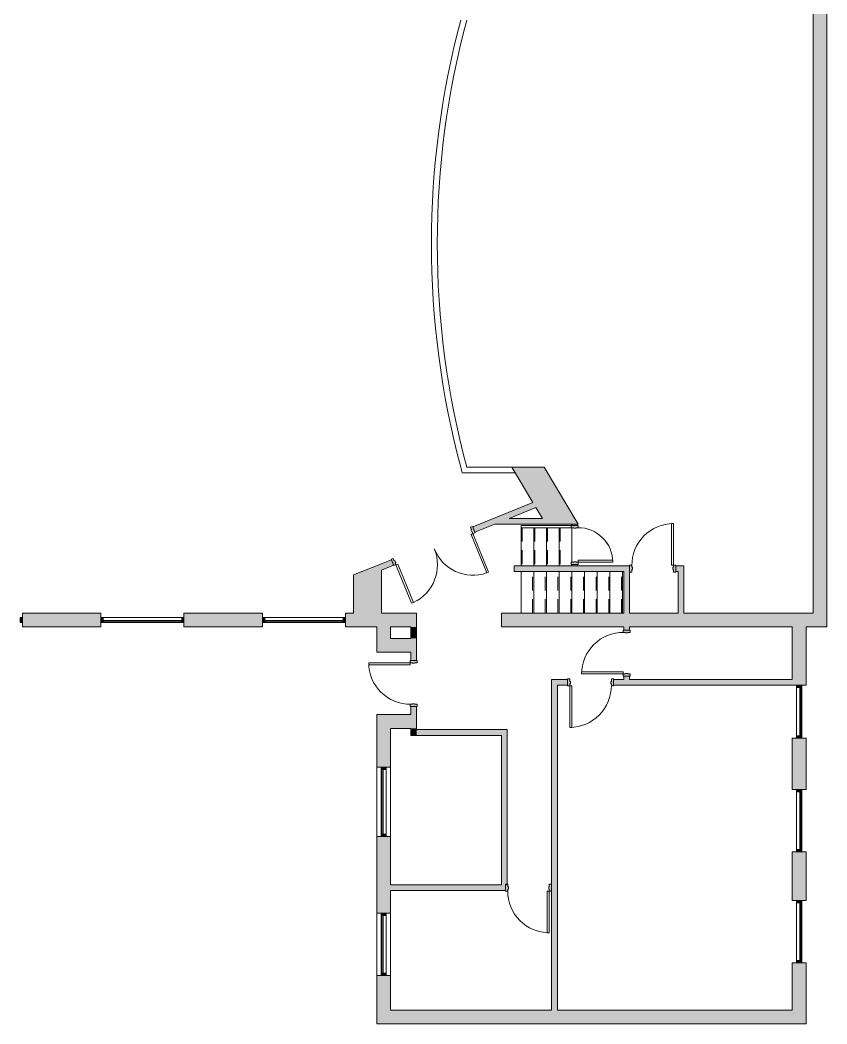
# Model space of a CAD drawing. Header units: inches. Extents: x -332 to 1064, y -1187 to 169.
# Drawn here: x 365 to 1064, y -1187 to -318 of the extents above; entities that cross this region are included whole.
import ezdxf

# ---------------------------------------------------------------- set-up
doc = ezdxf.new("R2010")
doc.units = ezdxf.units.IN
doc.header["$MEASUREMENT"] = 0
doc.linetypes.add('Overhead', pattern=[19.5, 12, -7.5])
for name, color, linetype, lineweight in [('A-DOOR', 31, 'Continuous', 9), ('A-DOOR-FRAM', 31, 'Continuous', 9), ('A-GLAZ-CURT', 52, 'Continuous', 9), ('A-GLAZ-CWMG', 51, 'Continuous', 9), ('A-WALL', 113, 'Continuous', 9), ('A-WALL-PATT', 111, 'Continuous', 9), ('I-WALL', 2, 'Continuous', 9), ('S-STRS', 31, 'Continuous', 9)]:
    doc.layers.add(name, color=color, linetype=linetype, lineweight=lineweight)

# ---------------------------------------------------------------- blocks, each defined once
blk = doc.blocks.new('Door-Single_CE_ - HM Door-2_ HM Frame-5154294-LEVEL 1')
at = {"layer": 'A-DOOR-FRAM'}
h = blk.add_hatch(color=253, dxfattribs=at)
h.paths.add_polyline_path([(18, -3), (20, -3), (20, 3), (18, 3), (18, 0.75), (17.5, 0.75), (17.5, -1.25), (18, -1.25)])
h.paths.add_polyline_path([(-18, -3), (-18, -1.25), (-17.5, -1.25), (-17.5, 0.75), (-18, 0.75), (-18, 3), (-20, 3), (-20, -3)])
at = {"layer": 'A-DOOR', "color": 8, "lineweight": 15}
for p, q in [((16.25, -39), (16.25, -3)), ((18, -3), (16.25, -3)), ((18, -3), (18, -39)), ((18, -39), (16.25, -39))]:
    blk.add_line(p, q, dxfattribs=at)
at = {"layer": 'A-DOOR', "color": 253}
blk.add_arc((18, -3), 36, 179.5, 270, dxfattribs=at)
blk.add_arc((18, -3), 36, 179.5, 270, dxfattribs=at)
blk.add_arc((18, -3), 36, 179.5, 270, dxfattribs=at)
blk.add_arc((18, -3), 36, 179.5, 270, dxfattribs=at)
at = {"layer": 'A-DOOR-FRAM', "color": 8, "lineweight": 15}
for p, q in [((-20, 3), (-18, 3)), ((-20, -3), (-20, 3)), ((-18, 3), (-18, 0.75)), ((-18, 0.75), (-17.5, 0.75)), ((-17.5, 0.75), (-17.5, -1.25)), ((17.5, 0.75), (18, 0.75)), ((17.5, -1.25), (17.5, 0.75)), ((18, 3), (20, 3)), ((18, 0.75), (18, 3)), ((20, 3), (20, -3)), ((-18, -3), (-20, -3)), ((-18, -1.25), (-18, -3)), ((-17.5, -1.25), (-18, -1.25)), ((18, -1.25), (17.5, -1.25)), ((18, -3), (18, -1.25)), ((20, -3), (18, -3))]:
    blk.add_line(p, q, dxfattribs=at)
blk = doc.blocks.new('Door-Single_CE_ - HM Door-2_ HM Frame-5154214-LEVEL 1')
at = {"layer": 'A-DOOR-FRAM'}
h = blk.add_hatch(color=253, dxfattribs=at)
h.paths.add_polyline_path([(-20, 3), (-20, -3), (-18, -3), (-18, -0.75), (-17.5, -0.75), (-17.5, 1.25), (-18, 1.25), (-18, 3)])
h.paths.add_polyline_path([(20, 3), (18, 3), (18, 1.25), (17.5, 1.25), (17.5, -0.75), (18, -0.75), (18, -3), (20, -3), (20, 1.25)])
at = {"layer": 'A-DOOR', "color": 8, "lineweight": 15}
for p, q in [((18, 39), (16.25, 39)), ((16.25, 39), (16.25, 3)), ((18, 3), (18, 39)), ((18, 3), (16.25, 3))]:
    blk.add_line(p, q, dxfattribs=at)
at = {"layer": 'A-DOOR', "color": 253}
blk.add_arc((18, 3), 36, 90, 180.5, dxfattribs=at)
blk.add_arc((18, 3), 36, 90, 180.5, dxfattribs=at)
blk.add_arc((18, 3), 36, 90, 180.5, dxfattribs=at)
blk.add_arc((18, 3), 36, 90, 180.5, dxfattribs=at)
at = {"layer": 'A-DOOR-FRAM', "color": 8, "lineweight": 15}
for p, q in [((-18, 3), (-20, 3)), ((-20, 3), (-20, -3)), ((-18, 1.25), (-18, 3)), ((-17.5, 1.25), (-18, 1.25)), ((-17.5, -0.75), (-17.5, 1.25)), ((18, 1.25), (17.5, 1.25)), ((17.5, 1.25), (17.5, -0.75)), ((20, 3), (18, 3)), ((18, 3), (18, 1.25)), ((20, -3), (20, 3)), ((-20, -3), (-18, -3)), ((-18, -3), (-18, -0.75)), ((-18, -0.75), (-17.5, -0.75)), ((17.5, -0.75), (18, -0.75)), ((18, -0.75), (18, -3)), ((18, -3), (20, -3))]:
    blk.add_line(p, q, dxfattribs=at)
blk = doc.blocks.new('Door-Single_CE_ - HM Door-2_ HM Frame-V1-LEVEL 1')
at = {"layer": 'A-DOOR-FRAM'}
h = blk.add_hatch(color=253, dxfattribs=at)
h.paths.add_polyline_path([(20, 0.75), (20, 3), (18, 3), (18, 0.75), (17.5, 0.75), (17.5, -1.25), (18, -1.25), (18, -3), (20, -3), (20, -1.25)])
h.paths.add_polyline_path([(-17.5, -1.25), (-17.5, 0.75), (-18, 0.75), (-18, 3), (-20, 3), (-20, -3), (-18, -3), (-18, -1.25)])
at = {"layer": 'A-DOOR', "color": 8, "lineweight": 15}
for p, q in [((16.25, -39), (16.25, -3)), ((18, -3), (16.25, -3)), ((18, -3), (18, -39)), ((18, -39), (16.25, -39))]:
    blk.add_line(p, q, dxfattribs=at)
at = {"layer": 'A-DOOR', "color": 253}
blk.add_arc((18, -3), 36, 179.5, 270, dxfattribs=at)
blk.add_arc((18, -3), 36, 179.5, 270, dxfattribs=at)
blk.add_arc((18, -3), 36, 179.5, 270, dxfattribs=at)
blk.add_arc((18, -3), 36, 179.5, 270, dxfattribs=at)
at = {"layer": 'A-DOOR-FRAM', "color": 8, "lineweight": 15}
for p, q in [((-20, 3), (-18, 3)), ((-20, -3), (-20, 3)), ((-18, 3), (-18, 0.75)), ((-18, 0.75), (-17.5, 0.75)), ((-17.5, 0.75), (-17.5, -1.25)), ((17.5, 0.75), (18, 0.75)), ((17.5, -1.25), (17.5, 0.75)), ((18, 3), (20, 3)), ((18, 0.75), (18, 3)), ((20, 3), (20, -3)), ((-18, -3), (-20, -3)), ((-18, -1.25), (-18, -3)), ((-17.5, -1.25), (-18, -1.25)), ((18, -1.25), (17.5, -1.25)), ((18, -3), (18, -1.25)), ((20, -3), (18, -3))]:
    blk.add_line(p, q, dxfattribs=at)
blk = doc.blocks.new('Door-Single_CE_ - HM Door-2_ HM Frame-V2-LEVEL 1')
at = {"layer": 'A-DOOR-FRAM'}
h = blk.add_hatch(color=253, dxfattribs=at)
h.paths.add_polyline_path([(20, -3), (20, 3), (18, 3), (18, 1.25), (17.5, 1.25), (17.5, -0.75), (18, -0.75), (18, -3)])
h.paths.add_polyline_path([(-18, -3), (-18, -0.75), (-17.5, -0.75), (-17.5, 1.25), (-18, 1.25), (-18, 3), (-20, 3), (-20, -3)])
at = {"layer": 'A-DOOR', "color": 8, "lineweight": 15}
for p, q in [((18, 39), (16.25, 39)), ((16.25, 39), (16.25, 3)), ((18, 3), (18, 39)), ((18, 3), (16.25, 3))]:
    blk.add_line(p, q, dxfattribs=at)
at = {"layer": 'A-DOOR', "color": 253}
blk.add_arc((18, 3), 36, 90, 180.5, dxfattribs=at)
blk.add_arc((18, 3), 36, 90, 180.5, dxfattribs=at)
blk.add_arc((18, 3), 36, 90, 180.5, dxfattribs=at)
blk.add_arc((18, 3), 36, 90, 180.5, dxfattribs=at)
at = {"layer": 'A-DOOR-FRAM', "color": 8, "lineweight": 15}
for p, q in [((-18, 3), (-20, 3)), ((-20, 3), (-20, -3)), ((-18, 1.25), (-18, 3)), ((-17.5, 1.25), (-18, 1.25)), ((-17.5, -0.75), (-17.5, 1.25)), ((18, 1.25), (17.5, 1.25)), ((17.5, 1.25), (17.5, -0.75)), ((20, 3), (18, 3)), ((18, 3), (18, 1.25)), ((20, -3), (20, 3)), ((-20, -3), (-18, -3)), ((-18, -3), (-18, -0.75)), ((-18, -0.75), (-17.5, -0.75)), ((17.5, -0.75), (18, -0.75)), ((18, -0.75), (18, -3)), ((18, -3), (20, -3))]:
    blk.add_line(p, q, dxfattribs=at)
blk = doc.blocks.new('Door-Double_CE_ - HM Door-2_ HM Frame-5156790-LEVEL 1')
at = {"layer": 'A-DOOR-FRAM'}
h = blk.add_hatch(color=253, dxfattribs=at)
h.paths.add_polyline_path([(38, 3), (36, 3), (36, 1.25), (35.5, 1.25), (35.5, -0.75), (36, -0.75), (36, -3), (38, -3), (38, 0.44)])
h.paths.add_polyline_path([(-36, 3), (-38, 3), (-38, -3), (-36, -3), (-36, -0.75), (-35.5, -0.75), (-35.5, 1.25), (-36, 1.25), (-36, 2.19)])
at = {"layer": 'A-DOOR', "color": 253}
for p, q in [((-34.25, 39), (-36, 39)), ((-36, 39), (-36, 3)), ((-34.25, 3), (-34.25, 39)), ((36, 39), (34.25, 39)), ((34.25, 39), (34.25, 3)), ((36, 3), (36, 39)), ((-36, 3), (-34.25, 3)), ((34.25, 3), (36, 3))]:
    blk.add_line(p, q, dxfattribs=at)
for centre, start, end in [((-36, 3), 359.5, 87.19661), ((36, 3), 92.78996, 180.5)]:
    blk.add_arc(centre, 36, start, end, dxfattribs=at)
at = {"layer": 'A-DOOR-FRAM', "color": 8, "lineweight": 15}
for p, q in [((-36, 3), (-38, 3)), ((-38, 3), (-38, -3)), ((-36, 1.25), (-36, 3)), ((-35.5, 1.25), (-36, 1.25)), ((-35.5, -0.75), (-35.5, 1.25)), ((36, 1.25), (35.5, 1.25)), ((35.5, 1.25), (35.5, -0.75)), ((38, 3), (36, 3)), ((36, 3), (36, 1.25)), ((38, -3), (38, 3)), ((-38, -3), (-36, -3)), ((-36, -3), (-36, -0.75)), ((-36, -0.75), (-35.5, -0.75)), ((35.5, -0.75), (36, -0.75)), ((36, -0.75), (36, -3)), ((36, -3), (38, -3))]:
    blk.add_line(p, q, dxfattribs=at)
blk = doc.blocks.new('System Panel - zGlazed-5162313-LEVEL 1')
at = {"layer": 'A-GLAZ-CURT'}
blk.add_hatch(color=253, dxfattribs=at).paths.add_polyline_path([(-25, 0.5), (25, 0.5), (25, 1.5), (-25, 1.5)])
at = {"layer": 'A-GLAZ-CURT', "color": 8, "lineweight": 15}
for p, q in [((25, 1.5), (-25, 1.5)), ((-25, 1.5), (-25, 0.5)), ((-25, 0.5), (25, 0.5)), ((25, 0.5), (25, 1.5))]:
    blk.add_line(p, q, dxfattribs=at)
blk = doc.blocks.new('Rectangular Mullion - 4 1_2_ x 2_ Rectangular_CE_-5162133-LEVEL 1')
at = {"layer": 'A-GLAZ-CWMG', "color": 253}
for p, q in [((678.17, -1093.48), (678.17, -1143.48)), ((682.67, -1093.48), (682.67, -1143.48))]:
    blk.add_line(p, q, dxfattribs=at)
blk = doc.blocks.new('Rectangular Mullion - 4 1_2_ x 2_ Rectangular_CE_-5162314-LEVEL 1')
at = {"layer": 'A-GLAZ-CWMG'}
blk.add_hatch(color=253, dxfattribs=at).paths.add_polyline_path([(-2, 2.25), (0, 2.25), (0, -2.25), (-2, -2.25)])
at = {"layer": 'A-GLAZ-CWMG', "color": 8, "lineweight": 15}
for p, q in [((-2, 2.25), (0, 2.25)), ((-2, -2.25), (-2, 2.25)), ((0, 2.25), (0, -2.25)), ((0, -2.25), (-2, -2.25))]:
    blk.add_line(p, q, dxfattribs=at)
blk = doc.blocks.new('Rectangular Mullion - 4 1_2_ x 2_ Rectangular_CE_-5162315-LEVEL 1')
at = {"layer": 'A-GLAZ-CWMG'}
blk.add_hatch(color=253, dxfattribs=at).paths.add_polyline_path([(0, 2.25), (-2, 2.25), (-2, -2.25), (0, -2.25)])
at = {"layer": 'A-GLAZ-CWMG', "color": 8, "lineweight": 15}
for p, q in [((0, 2.25), (-2, 2.25)), ((-2, 2.25), (-2, -2.25)), ((0, -2.25), (0, 2.25)), ((-2, -2.25), (0, -2.25))]:
    blk.add_line(p, q, dxfattribs=at)
blk = doc.blocks.new('System Panel - zGlazed-5162316-LEVEL 1')
at = {"layer": 'A-GLAZ-CURT'}
blk.add_hatch(color=253, dxfattribs=at).paths.add_polyline_path([(-28, 0.5), (28, 0.5), (28, 1.5), (-28, 1.5)])
at = {"layer": 'A-GLAZ-CURT', "color": 8, "lineweight": 15}
for p, q in [((28, 1.5), (-28, 1.5)), ((-28, 1.5), (-28, 0.5)), ((-28, 0.5), (28, 0.5)), ((28, 0.5), (28, 1.5))]:
    blk.add_line(p, q, dxfattribs=at)
blk = doc.blocks.new('Rectangular Mullion - 4 1_2_ x 2_ Rectangular_CE_-5162222-LEVEL 1')
at = {"layer": 'A-GLAZ-CWMG', "color": 253}
for p, q in [((678.17, -966.98), (678.17, -1022.98)), ((682.67, -966.98), (682.67, -1022.98))]:
    blk.add_line(p, q, dxfattribs=at)
blk = doc.blocks.new('Door-Single_CE_ - HM Door-2_ HM Frame-5172119-LEVEL 1')
at = {"layer": 'A-DOOR-FRAM'}
h = blk.add_hatch(color=253, dxfattribs=at)
h.paths.add_polyline_path([(17, 1.25), (17, 3), (15, 3), (15, 1.25), (14.5, 1.25), (14.5, -0.75), (15, -0.75), (15, -3), (17, -3), (17, 0.44)])
h.paths.add_polyline_path([(-14.5, 0.44), (-14.5, 1.25), (-15, 1.25), (-15, 3), (-17, 3), (-17, -3), (-15, -3), (-15, -0.75), (-14.5, -0.75)])
at = {"layer": 'A-DOOR', "color": 8, "lineweight": 15}
for p, q in [((15, 33), (13.25, 33)), ((13.25, 33), (13.25, 3)), ((15, 3), (15, 33)), ((15, 3), (13.25, 3))]:
    blk.add_line(p, q, dxfattribs=at)
at = {"layer": 'A-DOOR', "color": 253}
for end in [180.5, 180.5, 180.54772, 180.54772]:
    blk.add_arc((15, 3), 30, 90, end, dxfattribs=at)
at = {"layer": 'A-DOOR-FRAM', "color": 8, "lineweight": 15}
for p, q in [((-15, 3), (-17, 3)), ((-17, 3), (-17, -3)), ((-15, 1.25), (-15, 3)), ((-14.5, 1.25), (-15, 1.25)), ((-14.5, -0.75), (-14.5, 1.25)), ((15, 1.25), (14.5, 1.25)), ((14.5, 1.25), (14.5, -0.75)), ((17, 3), (15, 3)), ((15, 3), (15, 1.25)), ((17, -3), (17, 3)), ((-17, -3), (-15, -3)), ((-15, -3), (-15, -0.75)), ((-15, -0.75), (-14.5, -0.75)), ((14.5, -0.75), (15, -0.75)), ((15, -0.75), (15, -3)), ((15, -3), (17, -3))]:
    blk.add_line(p, q, dxfattribs=at)
blk = doc.blocks.new('System Panel - zGlazed-5176584-LEVEL 1')
at = {"layer": 'A-GLAZ-CURT'}
blk.add_hatch(color=253, dxfattribs=at).paths.add_polyline_path([(-34, 1.5), (-34, 0.5), (34, 0.5), (34, 1.5)])
at = {"layer": 'A-GLAZ-CURT', "color": 8, "lineweight": 15}
for p, q in [((34, 1.5), (-34, 1.5)), ((-34, 1.5), (-34, 0.5)), ((-34, 0.5), (34, 0.5)), ((34, 0.5), (34, 1.5))]:
    blk.add_line(p, q, dxfattribs=at)
blk = doc.blocks.new('Rectangular Mullion - 4 1_2_ x 2_ Rectangular_CE_-5176583-LEVEL 1')
at = {"layer": 'A-GLAZ-CWMG', "color": 253}
for p, q in [((577.42, -835.23), (645.42, -835.23)), ((577.42, -839.73), (645.42, -839.73))]:
    blk.add_line(p, q, dxfattribs=at)
blk = doc.blocks.new('Rectangular Mullion - 4 1_2_ x 2_ Rectangular_CE_-5176225-LEVEL 1')
at = {"layer": 'A-GLAZ-CWMG'}
blk.add_hatch(color=253, dxfattribs=at).paths.add_polyline_path([(-2, -2.25), (-2, 2.25), (0, 2.25), (0, -2.25)])
at = {"layer": 'A-GLAZ-CWMG', "color": 8, "lineweight": 15}
for p, q in [((-2, 2.25), (0, 2.25)), ((-2, -2.25), (-2, 2.25)), ((0, 2.25), (0, -2.25)), ((0, -2.25), (-2, -2.25))]:
    blk.add_line(p, q, dxfattribs=at)
blk = doc.blocks.new('Rectangular Mullion - 4 1_2_ x 2_ Rectangular_CE_-5176226-LEVEL 1')
at = {"layer": 'A-GLAZ-CWMG'}
blk.add_hatch(color=253, dxfattribs=at).paths.add_polyline_path([(0, -2.25), (0, 2.25), (-2, 2.25), (-2, -2.25)])
at = {"layer": 'A-GLAZ-CWMG', "color": 8, "lineweight": 15}
for p, q in [((0, 2.25), (-2, 2.25)), ((-2, 2.25), (-2, -2.25)), ((0, -2.25), (0, 2.25)), ((-2, -2.25), (0, -2.25))]:
    blk.add_line(p, q, dxfattribs=at)
blk = doc.blocks.new('System Panel - zGlazed-5176684-LEVEL 1')
at = {"layer": 'A-GLAZ-CURT'}
blk.add_hatch(color=253, dxfattribs=at).paths.add_polyline_path([(34, -1.5), (34, -0.5), (-34, -0.5), (-34, -1.5)])
at = {"layer": 'A-GLAZ-CURT', "color": 8, "lineweight": 15}
for p, q in [((34, -0.5), (-34, -0.5)), ((-34, -0.5), (-34, -1.5)), ((-34, -1.5), (34, -1.5)), ((34, -1.5), (34, -0.5))]:
    blk.add_line(p, q, dxfattribs=at)
blk = doc.blocks.new('Rectangular Mullion - 4 1_2_ x 2_ Rectangular_CE_-5176683-LEVEL 1')
at = {"layer": 'A-GLAZ-CWMG', "color": 253}
for p, q in [((505.42, -835.23), (437.42, -835.23)), ((505.42, -839.73), (437.42, -839.73))]:
    blk.add_line(p, q, dxfattribs=at)
blk = doc.blocks.new('Rectangular Mullion - 4 1_2_ x 2_ Rectangular_CE_-5176685-LEVEL 1')
at = {"layer": 'A-GLAZ-CWMG'}
blk.add_hatch(color=253, dxfattribs=at).paths.add_polyline_path([(0, 2.25), (0, -2.25), (-2, -2.25), (-2, 2.25)])
at = {"layer": 'A-GLAZ-CWMG', "color": 8, "lineweight": 15}
for p, q in [((-2, 2.25), (0, 2.25)), ((-2, -2.25), (-2, 2.25)), ((0, 2.25), (0, -2.25)), ((0, -2.25), (-2, -2.25))]:
    blk.add_line(p, q, dxfattribs=at)
blk = doc.blocks.new('Rectangular Mullion - 4 1_2_ x 2_ Rectangular_CE_-5176686-LEVEL 1')
at = {"layer": 'A-GLAZ-CWMG'}
blk.add_hatch(color=253, dxfattribs=at).paths.add_polyline_path([(-2, 2.25), (-2, -2.25), (0, -2.25), (0, 2.25)])
at = {"layer": 'A-GLAZ-CWMG', "color": 8, "lineweight": 15}
for p, q in [((0, 2.25), (-2, 2.25)), ((-2, 2.25), (-2, -2.25)), ((0, -2.25), (0, 2.25)), ((-2, -2.25), (0, -2.25))]:
    blk.add_line(p, q, dxfattribs=at)
blk = doc.blocks.new('System Panel - zGlazed-5177407-LEVEL 1')
at = {"layer": 'A-GLAZ-CURT'}
blk.add_hatch(color=253, dxfattribs=at).paths.add_polyline_path([(-25, -1.5), (25, -1.5), (25, -0.5), (-25, -0.5)])
at = {"layer": 'A-GLAZ-CURT', "color": 8, "lineweight": 15}
for p, q in [((25, -0.5), (-25, -0.5)), ((-25, -0.5), (-25, -1.5)), ((-25, -1.5), (25, -1.5)), ((25, -1.5), (25, -0.5))]:
    blk.add_line(p, q, dxfattribs=at)
blk = doc.blocks.new('Rectangular Mullion - 4 1_2_ x 2_ Rectangular_CE_-5177406-LEVEL 1')
at = {"layer": 'A-GLAZ-CWMG', "color": 253}
for p, q in [((1038.17, -1082.48), (1038.17, -1132.48)), ((1042.67, -1082.48), (1042.67, -1132.48))]:
    blk.add_line(p, q, dxfattribs=at)
blk = doc.blocks.new('Rectangular Mullion - 4 1_2_ x 2_ Rectangular_CE_-5176954-LEVEL 1')
at = {"layer": 'A-GLAZ-CWMG'}
blk.add_hatch(color=253, dxfattribs=at).paths.add_polyline_path([(-2, -2.25), (-2, 2.25), (0, 2.25), (0, -2.25)])
at = {"layer": 'A-GLAZ-CWMG', "color": 8, "lineweight": 15}
for p, q in [((-2, 2.25), (0, 2.25)), ((-2, -2.25), (-2, 2.25)), ((0, 2.25), (0, -2.25)), ((0, -2.25), (-2, -2.25))]:
    blk.add_line(p, q, dxfattribs=at)
blk = doc.blocks.new('Rectangular Mullion - 4 1_2_ x 2_ Rectangular_CE_-5176955-LEVEL 1')
at = {"layer": 'A-GLAZ-CWMG'}
blk.add_hatch(color=253, dxfattribs=at).paths.add_polyline_path([(0, -2.25), (0, 2.25), (-2, 2.25), (-2, -2.25)])
at = {"layer": 'A-GLAZ-CWMG', "color": 8, "lineweight": 15}
for p, q in [((0, 2.25), (-2, 2.25)), ((-2, 2.25), (-2, -2.25)), ((0, -2.25), (0, 2.25)), ((-2, -2.25), (0, -2.25))]:
    blk.add_line(p, q, dxfattribs=at)
blk = doc.blocks.new('System Panel - zGlazed-5177508-LEVEL 1')
at = {"layer": 'A-GLAZ-CURT'}
blk.add_hatch(color=253, dxfattribs=at).paths.add_polyline_path([(21, 1.5), (-21, 1.5), (-21, 0.5), (21, 0.5)])
at = {"layer": 'A-GLAZ-CURT', "color": 8, "lineweight": 15}
for p, q in [((21, 1.5), (-21, 1.5)), ((-21, 1.5), (-21, 0.5)), ((-21, 0.5), (21, 0.5)), ((21, 0.5), (21, 1.5))]:
    blk.add_line(p, q, dxfattribs=at)
blk = doc.blocks.new('Rectangular Mullion - 4 1_2_ x 2_ Rectangular_CE_-5177507-LEVEL 1')
at = {"layer": 'A-GLAZ-CWMG', "color": 253}
for p, q in [((1038.17, -937.98), (1038.17, -895.98)), ((1042.67, -937.98), (1042.67, -895.98))]:
    blk.add_line(p, q, dxfattribs=at)
blk = doc.blocks.new('System Panel - zGlazed-5177568-LEVEL 1')
at = {"layer": 'A-GLAZ-CURT'}
blk.add_hatch(color=253, dxfattribs=at).paths.add_polyline_path([(25, 1.5), (-25, 1.5), (-25, 0.5), (25, 0.5)])
at = {"layer": 'A-GLAZ-CURT', "color": 8, "lineweight": 15}
for p, q in [((25, 1.5), (-25, 1.5)), ((-25, 1.5), (-25, 0.5)), ((-25, 0.5), (25, 0.5)), ((25, 0.5), (25, 1.5))]:
    blk.add_line(p, q, dxfattribs=at)

msp = doc.modelspace()

# ---------------------------------------------------------------- hatches: boundary and pattern name
at = {"layer": 'A-WALL-PATT'}
for points in [[(1064.42, -831.48), (1064.42, -191.48), (1052.42, -191.48), (1052.42, -831.48)], [(846.36, -754.48), (849.04, -754.48), (819.35, -705.06), (791.35, -705.06), (821.04, -754.48)], [(821.04, -754.48), (818.04, -749.48), (789.05, -749.48), (776.67, -754.48)], [(678.42, -831.48), (678.42, -788.78), (654.42, -798.48), (654.42, -831.48)], [(935.42, -831.48), (940.42, -831.48), (940.42, -790.48), (935.42, -790.48), (935.42, -795.48)], [(893.42, -831.48), (893.42, -795.48), (888.42, -795.48), (888.42, -831.48)], [(1064.42, -843.48), (1064.42, -831.48), (782.42, -831.48), (782.42, -843.48), (1052.42, -843.48)], [(686.42, -853.48), (686.42, -843.48), (674.42, -843.48), (674.42, -853.48)], [(708.92, -853.48), (708.92, -843.48), (703.92, -843.48), (703.92, -853.48)], [(703.92, -865.48), (708.92, -865.48), (708.92, -853.48), (674.42, -853.48), (674.42, -865.48), (686.42, -865.48)], [(825.92, -1175.48), (830.92, -1175.48), (830.92, -888.98), (825.92, -888.98), (825.92, -1068.83)], [(708.92, -931.48), (708.92, -919.48), (674.42, -919.48), (674.42, -931.48), (703.92, -931.48)], [(703.92, -937.48), (708.92, -937.48), (708.92, -931.48), (703.92, -931.48), (703.92, -932.48)], [(782.42, -937.48), (782.42, -932.48), (708.92, -932.48), (708.92, -937.48), (750.37, -937.48)], [(787.42, -1066.98), (787.42, -932.48), (782.42, -932.48), (782.42, -1066.98), (785.92, -1066.98)], [(782.42, -1071.98), (785.92, -1071.98), (785.92, -1066.98), (686.42, -1066.98), (686.42, -1071.98), (750.37, -1071.98)], [(1034.42, -1187.48), (1046.42, -1187.48), (1046.42, -1175.48), (674.42, -1175.48), (674.42, -1187.48), (942.35, -1187.48)]]:
    msp.add_hatch(color=253, dxfattribs=at).paths.add_polyline_path(points)
h = msp.add_hatch(color=253, dxfattribs=at)
h.paths.add_polyline_path([(678.42, -794.17), (688.98, -789.91), (687.11, -785.27), (678.42, -788.78), (678.42, -789.91)])
h.paths.add_polyline_path([(759.45, -761.44), (812.37, -740.05), (809.77, -735.71), (757.57, -756.8)])
h = msp.add_hatch(color=253, dxfattribs=at)
h.paths.add_polyline_path([(843.42, -790.48), (848.42, -790.48), (848.42, -789.48), (843.42, -789.48)])
h.paths.add_polyline_path([(848.42, -755.48), (848.42, -754.48), (843.42, -754.48), (843.42, -755.48), (846.36, -755.48)])
h = msp.add_hatch(color=253, dxfattribs=at)
h.paths.add_polyline_path([(935.42, -795.48), (935.42, -790.48), (933.42, -790.48), (933.42, -795.48)])
h.paths.add_polyline_path([(893.42, -795.48), (893.42, -790.48), (793.42, -790.48), (793.42, -795.48), (888.42, -795.48)])
h = msp.add_hatch(color=253, dxfattribs=at)
h.paths.add_polyline_path([(703.92, -843.48), (708.92, -843.48), (708.92, -831.48), (647.42, -831.48), (647.42, -843.48), (686.42, -843.48)])
h.paths.add_polyline_path([(575.42, -843.48), (575.42, -831.48), (507.42, -831.48), (507.42, -843.48), (558.4, -843.48)])
h.paths.add_polyline_path([(435.42, -843.48), (435.42, -831.48), (367.42, -831.48), (367.42, -843.48)])
h.paths.add_polyline_path([(295.42, -843.48), (295.42, -831.48), (227.42, -831.48), (227.42, -843.48)])
h.paths.add_polyline_path([(152.84, -843.48), (152.84, -831.48), (-120.58, -831.48), (-120.58, -843.48), (-17.53, -843.48)])
h.paths.add_polyline_path([(-168.58, -843.48), (-168.58, -831.48), (-276.58, -831.48), (-276.58, -843.48), (-209.5, -843.48)])
h = msp.add_hatch(color=253, dxfattribs=at)
h.paths.add_polyline_path([(893.42, -888.98), (893.42, -886.23), (888.42, -886.23), (888.42, -888.98)])
h.paths.add_polyline_path([(888.42, -846.23), (893.42, -846.23), (893.42, -843.48), (888.42, -843.48)])
h = msp.add_hatch(color=253, dxfattribs=at)
h.paths.add_polyline_path([(1034.42, -1175.48), (1046.42, -1175.48), (1046.42, -1134.48), (1034.42, -1134.48)])
h.paths.add_polyline_path([(1034.42, -1080.48), (1046.42, -1080.48), (1046.42, -1038.48), (1034.42, -1038.48)])
h.paths.add_polyline_path([(1046.42, -984.48), (1046.42, -939.98), (1034.42, -939.98), (1034.42, -984.48)])
h.paths.add_polyline_path([(1046.42, -893.98), (1046.42, -843.48), (1034.42, -843.48), (1034.42, -893.98)])
h = msp.add_hatch(color=253, dxfattribs=at)
h.paths.add_polyline_path([(703.92, -919.48), (708.92, -919.48), (708.92, -912.48), (703.92, -912.48)])
h.paths.add_polyline_path([(708.92, -872.48), (708.92, -865.48), (703.92, -865.48), (703.92, -872.48)])
h = msp.add_hatch(color=253, dxfattribs=at)
h.paths.add_polyline_path([(1034.42, -893.98), (1034.42, -888.98), (879.67, -888.98), (879.67, -893.98), (942.35, -893.98)])
h.paths.add_polyline_path([(839.67, -893.98), (839.67, -888.98), (830.92, -888.98), (830.92, -893.98)])
h = msp.add_hatch(color=253, dxfattribs=at)
h.paths.add_polyline_path([(674.42, -1175.48), (686.42, -1175.48), (686.42, -1145.48), (674.42, -1145.48)])
h.paths.add_polyline_path([(674.42, -1091.48), (686.42, -1091.48), (686.42, -1024.98), (674.42, -1024.98), (674.42, -1071.98)])
h.paths.add_polyline_path([(674.42, -964.98), (686.42, -964.98), (686.42, -931.48), (674.42, -931.48)])

# ---------------------------------------------------------------- linework, layer by layer
at = {"layer": 'A-WALL', "color": 8, "lineweight": 15}
for p, q in [((1064.42, -843.48), (1064.42, -179.48)), ((1052.42, -191.48), (1052.42, -831.48)), ((791.35, -705.06), (809.77, -735.71)), ((819.35, -705.06), (791.35, -705.06)), ((849.04, -754.48), (819.35, -705.06)), ((812.37, -740.05), (818.04, -749.48)), ((821.04, -754.48), (849.04, -754.48)), ((678.42, -788.78), (654.42, -798.48)), ((654.42, -798.48), (654.42, -831.48)), ((678.42, -831.48), (678.42, -794.17)), ((435.42, -831.48), (367.42, -831.48)), ((367.42, -831.48), (367.42, -843.48)), ((435.42, -843.48), (435.42, -831.48)), ((575.42, -831.48), (507.42, -831.48)), ((507.42, -831.48), (507.42, -843.48)), ((575.42, -843.48), (575.42, -831.48)), ((654.42, -831.48), (647.42, -831.48)), ((647.42, -831.48), (647.42, -843.48)), ((708.92, -831.48), (678.42, -831.48)), ((708.92, -843.48), (708.92, -831.48)), ((888.42, -831.48), (782.42, -831.48)), ((782.42, -831.48), (782.42, -843.48)), ((935.42, -831.48), (893.42, -831.48)), ((1052.42, -831.48), (940.42, -831.48)), ((367.42, -843.48), (435.42, -843.48)), ((507.42, -843.48), (575.42, -843.48)), ((647.42, -843.48), (674.42, -843.48)), ((674.42, -843.48), (674.42, -865.48)), ((686.42, -853.48), (686.42, -843.48)), ((686.42, -843.48), (703.92, -843.48)), ((782.42, -843.48), (888.42, -843.48)), ((893.42, -843.48), (1034.42, -843.48)), ((1034.42, -843.48), (1034.42, -888.98)), ((1046.42, -843.48), (1064.42, -843.48)), ((1046.42, -893.98), (1046.42, -843.48)), ((703.92, -853.48), (686.42, -853.48)), ((708.92, -865.48), (708.92, -853.48)), ((674.42, -865.48), (703.92, -865.48)), ((1034.42, -893.98), (1046.42, -893.98)), ((674.42, -919.48), (674.42, -964.98)), ((703.92, -919.48), (674.42, -919.48)), ((708.92, -931.48), (708.92, -919.48)), ((686.42, -964.98), (686.42, -931.48)), ((686.42, -931.48), (703.92, -931.48)), ((1034.42, -939.98), (1034.42, -984.48)), ((1046.42, -939.98), (1034.42, -939.98)), ((1046.42, -984.48), (1046.42, -939.98)), ((674.42, -964.98), (686.42, -964.98)), ((1034.42, -984.48), (1046.42, -984.48)), ((686.42, -1024.98), (674.42, -1024.98)), ((674.42, -1024.98), (674.42, -1091.48)), ((686.42, -1066.98), (686.42, -1024.98)), ((1034.42, -1038.48), (1034.42, -1080.48)), ((1046.42, -1038.48), (1034.42, -1038.48)), ((1046.42, -1080.48), (1046.42, -1038.48)), ((686.42, -1091.48), (686.42, -1071.98)), ((1034.42, -1080.48), (1046.42, -1080.48)), ((674.42, -1091.48), (686.42, -1091.48)), ((1034.42, -1134.48), (1034.42, -1175.48)), ((1046.42, -1134.48), (1034.42, -1134.48)), ((1046.42, -1187.48), (1046.42, -1134.48)), ((686.42, -1145.48), (674.42, -1145.48)), ((674.42, -1145.48), (674.42, -1187.48)), ((686.42, -1175.48), (686.42, -1145.48)), ((825.92, -1175.48), (686.42, -1175.48)), ((1034.42, -1175.48), (830.92, -1175.48)), ((674.42, -1187.48), (1046.42, -1187.48))]:
    msp.add_line(p, q, dxfattribs=at)
at = {"layer": 'A-WALL', "color": 253}
for p, q in [((674.42, -1024.98), (674.42, -964.98)), ((686.42, -964.98), (686.42, -1024.98)), ((674.42, -1145.48), (674.42, -1091.48)), ((686.42, -1091.48), (686.42, -1145.48))]:
    msp.add_line(p, q, dxfattribs=at)
at = {"layer": 'I-WALL', "color": 253}
for p, q in [((794.35, -710.06), (748.51, -710.06)), ((752.34, -705.06), (791.35, -705.06))]:
    msp.add_line(p, q, dxfattribs=at)
at = {"layer": 'I-WALL', "color": 8, "lineweight": 15}
for p, q in [((809.77, -735.71), (757.57, -756.8)), ((789.05, -749.48), (812.37, -740.05)), ((759.45, -761.44), (776.67, -754.48)), ((776.67, -754.48), (821.04, -754.48)), ((818.04, -749.48), (789.05, -749.48)), ((843.42, -754.48), (843.42, -755.48)), ((843.42, -755.48), (848.42, -755.48)), ((848.42, -755.48), (848.42, -754.48)), ((757.57, -756.8), (759.45, -761.44)), ((687.11, -785.27), (678.42, -788.78)), ((678.42, -794.17), (688.98, -789.91)), ((688.98, -789.91), (687.11, -785.27)), ((893.42, -790.48), (793.42, -790.48)), ((793.42, -790.48), (793.42, -795.48)), ((848.42, -789.48), (843.42, -789.48)), ((843.42, -789.48), (843.42, -790.48)), ((848.42, -790.48), (848.42, -789.48)), ((893.42, -831.48), (893.42, -790.48)), ((940.42, -790.48), (933.42, -790.48)), ((933.42, -790.48), (933.42, -795.48)), ((940.42, -831.48), (940.42, -790.48)), ((793.42, -795.48), (888.42, -795.48)), ((888.42, -795.48), (888.42, -831.48)), ((933.42, -795.48), (935.42, -795.48)), ((935.42, -795.48), (935.42, -831.48)), ((703.92, -843.48), (703.92, -853.48)), ((708.92, -853.48), (708.92, -843.48)), ((888.42, -843.48), (888.42, -846.23)), ((893.42, -846.23), (893.42, -843.48)), ((888.42, -846.23), (893.42, -846.23)), ((703.92, -865.48), (703.92, -872.48)), ((708.92, -872.48), (708.92, -865.48)), ((703.92, -872.48), (708.92, -872.48)), ((893.42, -886.23), (888.42, -886.23)), ((888.42, -886.23), (888.42, -888.98)), ((893.42, -888.98), (893.42, -886.23)), ((825.92, -888.98), (825.92, -1175.48)), ((839.67, -888.98), (825.92, -888.98)), ((830.92, -1175.48), (830.92, -893.98)), ((830.92, -893.98), (839.67, -893.98)), ((839.67, -893.98), (839.67, -888.98)), ((888.42, -888.98), (879.67, -888.98)), ((879.67, -888.98), (879.67, -893.98)), ((879.67, -893.98), (1034.42, -893.98)), ((1034.42, -888.98), (893.42, -888.98)), ((708.92, -912.48), (703.92, -912.48)), ((703.92, -912.48), (703.92, -919.48)), ((708.92, -919.48), (708.92, -912.48)), ((703.92, -931.48), (703.92, -937.48)), ((703.92, -937.48), (782.42, -937.48)), ((708.92, -932.48), (708.92, -931.48)), ((787.42, -932.48), (708.92, -932.48)), ((782.42, -937.48), (782.42, -1066.98)), ((787.42, -1066.98), (787.42, -932.48)), ((782.42, -1066.98), (686.42, -1066.98)), ((785.92, -1071.98), (785.92, -1066.98)), ((785.92, -1066.98), (787.42, -1066.98)), ((686.42, -1071.98), (785.92, -1071.98))]:
    msp.add_line(p, q, dxfattribs=at)
at = {"layer": 'I-WALL', "color": 253}
for radius, start, end in [(753.36, 165.10009, 194.89991), (748.36, 164.99821, 195.00179), (753.36, 194.89991, 195.29377)]:
    msp.add_arc((1475.19, -511.35), radius, start, end, dxfattribs=at)
at = {"layer": 'S-STRS', "color": 254}
for p, q in [((799.42, -755.48), (799.42, -757.48)), ((799.42, -755.48), (842.92, -755.48)), ((799.42, -757.48), (810.42, -757.48)), ((799.42, -757.48), (799.42, -790.48)), ((810.42, -757.48), (821.42, -757.48)), ((810.42, -757.48), (810.42, -790.48)), ((821.42, -757.48), (832.42, -757.48)), ((821.42, -757.48), (821.42, -790.48)), ((832.42, -757.48), (842.92, -757.48)), ((832.42, -757.48), (832.42, -790.48)), ((843.42, -757.48), (843.42, -787.48)), ((799.42, -831.48), (799.42, -795.48)), ((810.42, -831.48), (810.42, -795.48)), ((821.42, -831.48), (821.42, -795.48)), ((832.42, -831.48), (832.42, -795.48)), ((843.42, -831.48), (843.42, -795.48)), ((854.42, -831.48), (854.42, -795.48)), ((865.42, -831.48), (865.42, -795.48)), ((876.42, -831.48), (876.42, -795.48)), ((887.42, -831.48), (887.42, -795.48))]:
    msp.add_line(p, q, dxfattribs=at)
at = {"layer": 'S-STRS', "color": 254, "linetype": 'Overhead'}
for p, q in [((800.42, -757.48), (800.42, -790.48)), ((811.42, -757.48), (811.42, -790.48)), ((822.42, -757.48), (822.42, -790.48)), ((833.42, -757.48), (833.42, -790.48)), ((809.42, -831.48), (809.42, -795.48)), ((820.42, -831.48), (820.42, -795.48)), ((831.42, -831.48), (831.42, -795.48)), ((842.42, -831.48), (842.42, -795.48)), ((853.42, -831.48), (853.42, -795.48)), ((864.42, -831.48), (864.42, -795.48)), ((875.42, -831.48), (875.42, -795.48)), ((886.42, -831.48), (886.42, -795.48))]:
    msp.add_line(p, q, dxfattribs=at)

# ---------------------------------------------------------------- block references
at = {"layer": 'A-DOOR', "color": 253}
for name, p, rotation in [('Door-Double_CE_ - HM Door-2_ HM Frame-5156790-LEVEL 1', (723.28, -773.35), 201.9999999999997), ('Door-Single_CE_ - HM Door-2_ HM Frame-5172119-LEVEL 1', (845.92, -772.48), 269.9999999999998), ('Door-Single_CE_ - HM Door-2_ HM Frame-V1-LEVEL 1', (890.92, -866.23), 269.9999999999998), ('Door-Single_CE_ - HM Door-2_ HM Frame-5154214-LEVEL 1', (706.42, -892.48), 89.99999999999982), ('Door-Single_CE_ - HM Door-2_ HM Frame-5154214-LEVEL 1', (859.67, -891.48), 180)]:
    msp.add_blockref(name, p, dxfattribs=dict(at, rotation=rotation))
for name, p in [('Door-Single_CE_ - HM Door-2_ HM Frame-V2-LEVEL 1', (913.42, -792.98)), ('Door-Single_CE_ - HM Door-2_ HM Frame-5154294-LEVEL 1', (805.92, -1069.48))]:
    msp.add_blockref(name, p, dxfattribs=at)
at = {"layer": 'A-GLAZ-CURT', "color": 253}
msp.add_blockref('System Panel - zGlazed-5176684-LEVEL 1', (471.42, -837.48), dxfattribs=at)
for name, p, rotation in [('System Panel - zGlazed-5176584-LEVEL 1', (611.42, -837.48), 180), ('System Panel - zGlazed-5177508-LEVEL 1', (1040.42, -916.98), 269.9999999999998), ('System Panel - zGlazed-5162316-LEVEL 1', (680.42, -994.98), 89.99999999999973), ('System Panel - zGlazed-5177568-LEVEL 1', (1040.42, -1011.48), 269.9999999999998), ('System Panel - zGlazed-5177407-LEVEL 1', (1040.42, -1107.48), 89.99999999999964), ('System Panel - zGlazed-5162313-LEVEL 1', (680.42, -1118.48), 89.99999999999973)]:
    msp.add_blockref(name, p, dxfattribs=dict(at, rotation=rotation))
at = {"layer": 'A-GLAZ-CWMG', "color": 253}
for name, p in [('Rectangular Mullion - 4 1_2_ x 2_ Rectangular_CE_-5176226-LEVEL 1', (367.42, -837.48)), ('Rectangular Mullion - 4 1_2_ x 2_ Rectangular_CE_-5176683-LEVEL 1', (0, 0)), ('Rectangular Mullion - 4 1_2_ x 2_ Rectangular_CE_-5176583-LEVEL 1', (0, 0)), ('Rectangular Mullion - 4 1_2_ x 2_ Rectangular_CE_-5176226-LEVEL 1', (647.42, -837.48)), ('Rectangular Mullion - 4 1_2_ x 2_ Rectangular_CE_-5177507-LEVEL 1', (0, 0)), ('Rectangular Mullion - 4 1_2_ x 2_ Rectangular_CE_-5162222-LEVEL 1', (0, 0)), ('Rectangular Mullion - 4 1_2_ x 2_ Rectangular_CE_-5177406-LEVEL 1', (0, 0)), ('Rectangular Mullion - 4 1_2_ x 2_ Rectangular_CE_-5162133-LEVEL 1', (0, 0))]:
    msp.add_blockref(name, p, dxfattribs=at)
for name, p, rotation in [('Rectangular Mullion - 4 1_2_ x 2_ Rectangular_CE_-5176686-LEVEL 1', (435.42, -837.48), 180), ('Rectangular Mullion - 4 1_2_ x 2_ Rectangular_CE_-5176226-LEVEL 1', (1040.42, -893.98), 89.99999999999982), ('Rectangular Mullion - 4 1_2_ x 2_ Rectangular_CE_-5176226-LEVEL 1', (1040.42, -984.48), 89.99999999999982), ('Rectangular Mullion - 4 1_2_ x 2_ Rectangular_CE_-5162133-LEVEL 1', (1720.84, -2129.95), 180), ('Rectangular Mullion - 4 1_2_ x 2_ Rectangular_CE_-5162315-LEVEL 1', (680.42, -1024.98), 269.9999999999998), ('Rectangular Mullion - 4 1_2_ x 2_ Rectangular_CE_-5176955-LEVEL 1', (1040.42, -1134.48), 269.9999999999997), ('Rectangular Mullion - 4 1_2_ x 2_ Rectangular_CE_-5162315-LEVEL 1', (680.42, -1145.48), 269.9999999999997)]:
    msp.add_blockref(name, p, dxfattribs=dict(at, rotation=rotation))
at = {"layer": 'A-GLAZ-CWMG', "color": 253, "extrusion": (0, 0, -1)}
for name, p, rotation in [('Rectangular Mullion - 4 1_2_ x 2_ Rectangular_CE_-5176685-LEVEL 1', (-507.42, -837.48), 180), ('Rectangular Mullion - 4 1_2_ x 2_ Rectangular_CE_-5176225-LEVEL 1', (-1040.42, -939.98), 270.0000000000002), ('Rectangular Mullion - 4 1_2_ x 2_ Rectangular_CE_-5162314-LEVEL 1', (-680.42, -964.98), 90.00000000000026), ('Rectangular Mullion - 4 1_2_ x 2_ Rectangular_CE_-5176225-LEVEL 1', (-1040.42, -1038.48), 270.0000000000002), ('Rectangular Mullion - 4 1_2_ x 2_ Rectangular_CE_-5176954-LEVEL 1', (-1040.42, -1080.48), 90.00000000000036), ('Rectangular Mullion - 4 1_2_ x 2_ Rectangular_CE_-5162314-LEVEL 1', (-680.42, -1091.48), 90.00000000000028)]:
    msp.add_blockref(name, p, dxfattribs=dict(at, rotation=rotation))
msp.add_blockref('Rectangular Mullion - 4 1_2_ x 2_ Rectangular_CE_-5176225-LEVEL 1', (-575.42, -837.48), dxfattribs=at)

doc.saveas('drawing.dxf')
